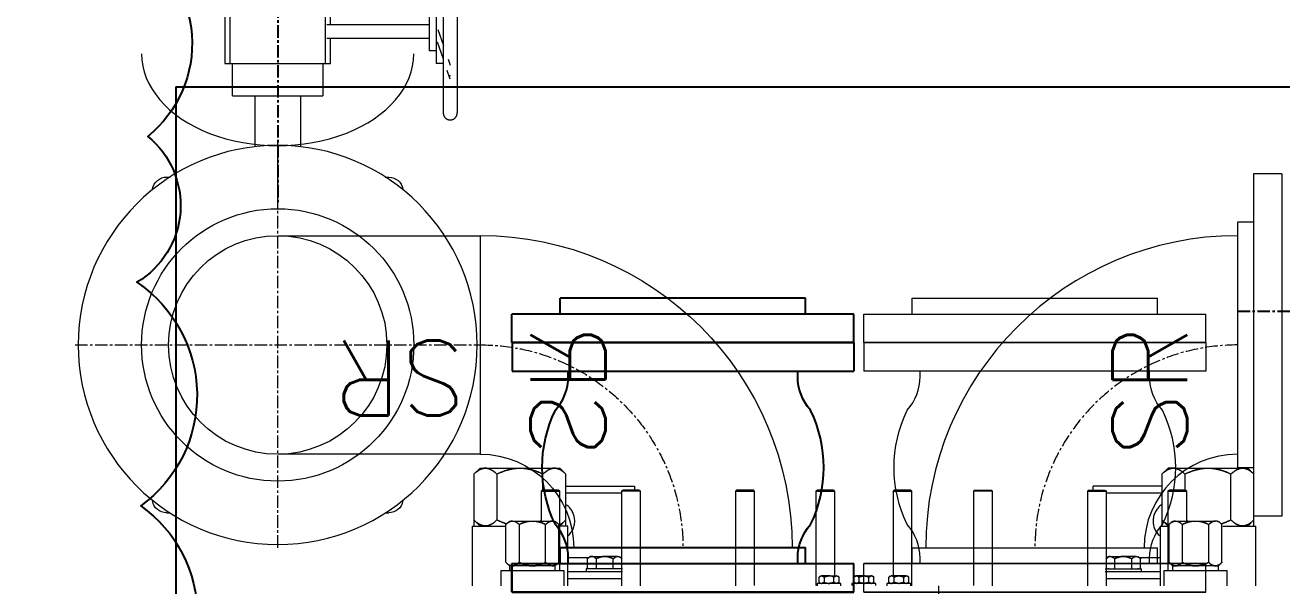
# Model space of a CAD drawing. Extents: x -181672 to 290600, y -29000 to 395522.
# Drawn here: x 768 to 2029, y 33823 to 34385 of the extents above; entities that cross this region are included whole.
import ezdxf

# ---------------------------------------------------------------- set-up
doc = ezdxf.new("R2010")
doc.units = 0
doc.header["$LTSCALE"] = 10
doc.linetypes.add('XFM7P20PCW$0$CENTER', pattern=[2, 1.25, -0.25, 0.25, -0.25])
doc.linetypes.add('XFM7Q20PCW-200K$0$ACAD_ISO03W100', pattern=[30, 12, -18])
for name, color, linetype, lineweight in [('XFM7P20PCW$0$M-PIPE--2', 252, 'Continuous', 9), ('XFM7P20PCW$0$M-PIPE--4', 252, 'Continuous', 9), ('XFM7P20PCW$0$M-PIPE-PCWS', 252, 'Continuous', 9), ('XFM7Q20PCW-200K$0$PCW EQ (FUTURE)', 252, 'XFM7Q20PCW-200K$0$ACAD_ISO03W100', 9)]:
    doc.layers.add(name, color=color, linetype=linetype, lineweight=lineweight)
doc.layers.add('XFM7P20PCW$0$P-PCWR-20.7-P', color=252, linetype='Continuous')
doc.layers.add('XFM7P20PCW$0$REV', color=252, linetype='Continuous')
doc.styles.add('XFM7P20PCW$0$Standard', font='txt.shx', dxfattribs={"bigfont": 'chineset.shx'})

# ---------------------------------------------------------------- blocks, each defined once
blk = doc.blocks.new('XFM7P20PCW$0$SL200')
for p, q in [((4.445, 17.145), (1.5875, 17.145)), ((1.5875, -17.145), (1.5875, 17.145)), ((4.445, -17.145), (4.445, 17.145)), ((1.5875, 12.303125), (0, 12.303125)), ((0, -12.303125), (0, 12.303125)), ((1.5875, -12.303125), (0, -12.303125)), ((4.445, -17.145), (1.5875, -17.145))]:
    blk.add_line(p, q)
blk = doc.blocks.new('XFM7P20PCW$0$A$C5F376116')
for p, q in [((0, 312.7), (0, 93.7)), ((312.7, 0), (93.7, 0))]:
    blk.add_line(p, q)
for radius in [312.7, 93.7]:
    blk.add_arc((0, 0), radius, 0, 90)
at = {"color": 1, "linetype": 'XFM7P20PCW$0$CENTER'}
blk.add_arc((0, 0), 203.2, 0, 90, dxfattribs=at)
at = {"color": 0, "style": 'XFM7P20PCW$0$Standard'}
blk.add_text('SR', height=75, dxfattribs=at).set_placement((91.2, 50.4))
blk = doc.blocks.new('XFM7P20PCW$0$A$C58ffb4ec')
for p, q in [((0, 25), (0, 22.14)), ((0, 25), (34.29, 25)), ((34.29, 25), (34.29, 22.14)), ((0, 22.14), (34.29, 22.14)), ((0, 2.86), (34.29, 2.86)), ((0, 0), (0, 2.86)), ((34.29, 0), (34.29, 2.86)), ((0, 0), (34.29, 0))]:
    blk.add_line(p, q)
for points in [[(5.64, 22.14), (5.64, 21.6, -0.184243), (4.35, 18.23, 0.231706), (4.35, 6.77, -0.184243), (5.64, 3.4), (5.64, 2.86)], [(28.65, 22.14), (28.65, 21.6, 0.184243), (29.94, 18.23, -0.231706), (29.94, 6.77, 0.184243), (28.65, 3.4), (28.65, 2.86)]]:
    blk.add_lwpolyline(points, format="xyb")
blk = doc.blocks.new('XFM7P20PCW$0$A$C03461BB6')
at = {"color": 1, "linetype": 'XFM7P20PCW$0$CENTER'}
for p, q in [((0, 203.2), (0, -203.2)), ((203.2, 0), (-203.2, 0))]:
    blk.add_line(p, q, dxfattribs=at)
at = {"color": 0}
blk.add_lwpolyline([(0, -109.5), (-203.2, -109.5), (-203.2, 109.5), (0, 109.5)], dxfattribs=at)
blk.add_circle((0, 0), 109.5, dxfattribs=at)
at = {"color": 0, "style": 'XFM7P20PCW$0$Standard'}
blk.add_text('SR', height=75, dxfattribs=at).set_placement((-188.3, -4.4))
blk = doc.blocks.new('XFM7P20PCW$0$BV-250A-T')
for p, q in [((-180, 396.1), (-179.9, 396.3)), ((-180, 395.8), (-180, 396.1)), ((-180, 395.5), (-180, 395.8)), ((-180, 395.5), (-180, 232.5)), ((-179.9, 396.9), (-179.8, 397.2)), ((-179.9, 396.6), (-179.9, 396.9)), ((-179.9, 396.3), (-179.9, 396.6)), ((-179.8, 397.2), (-179.7, 397.4)), ((-179.7, 397.4), (-179.6, 397.7)), ((-179.6, 398), (-179.4, 398.2)), ((-179.6, 397.7), (-179.6, 398)), ((-179.4, 398.2), (-179.3, 398.5)), ((-179.3, 398.5), (-179.2, 398.7)), ((-179.2, 398.7), (-179.1, 399)), ((-179.1, 399), (-178.9, 399.2)), ((-178.9, 399.2), (-178.8, 399.5)), ((-178.8, 399.5), (-178.6, 399.7)), ((-178.6, 399.7), (-178.4, 399.9)), ((-178.4, 399.9), (-178.3, 400.1)), ((-178.3, 400.1), (-178.1, 400.3)), ((-178.1, 400.3), (-177.9, 400.5)), ((-177.9, 400.5), (-177.7, 400.7)), ((-177.7, 400.7), (-177.5, 400.9)), ((-177.5, 400.9), (-177.2, 401.1)), ((-177.2, 401.1), (-177, 401.2)), ((-177, 401.2), (-176.8, 401.4)), ((-176.8, 401.4), (-176.5, 401.5)), ((-176.5, 401.5), (-176.3, 401.7)), ((-176.3, 401.7), (-176, 401.8)), ((-176, 401.8), (-175.8, 401.9)), ((-175.8, 401.9), (-175.5, 402)), ((-175.5, 402), (-175.3, 402.1)), ((-175.3, 402.1), (-175, 402.2)), ((-175, 402.2), (-174.7, 402.3)), ((-174.7, 402.3), (-174.5, 402.3)), ((-174.5, 402.3), (-174.2, 402.4)), ((-174.2, 402.4), (-173.9, 402.4)), ((-173.9, 402.4), (-173.6, 402.5)), ((-173.6, 402.5), (-173.4, 402.5)), ((-173.4, 402.5), (-173.1, 402.5)), ((-173.1, 402.5), (-173, 402.5)), ((-172.8, 401.2), (-173, 402.5)), ((-173, 402.5), (-173, 402.5)), ((-173, 402.5), (-172.7, 402.5)), ((-172.7, 402.5), (-172.4, 402.5)), ((-172.4, 402.5), (-172.2, 402.4)), ((-172.2, 402.4), (-171.9, 402.4)), ((-171.9, 402.4), (-171.6, 402.4)), ((-171.6, 402.4), (-171.3, 402.3)), ((-171.3, 402.3), (-171.1, 402.2)), ((-171.1, 402.2), (-170.8, 402.1)), ((-170.8, 402.1), (-170.5, 402.1)), ((-170.5, 402.1), (-170.3, 401.9)), ((-170.3, 401.9), (-170, 401.8)), ((-170, 401.8), (-169.8, 401.7)), ((-169.8, 401.7), (-169.5, 401.6)), ((-169.5, 401.6), (-169.3, 401.4)), ((-169.3, 401.4), (-169, 401.3)), ((-169, 401.3), (-168.8, 401.1)), ((-168.8, 401.1), (-168.6, 400.9)), ((-168.6, 400.9), (-168.4, 400.8)), ((-168.4, 400.8), (-168.2, 400.6)), ((-168.2, 400.6), (-168, 400.4)), ((-168, 400.4), (-167.8, 400.2)), ((-167.8, 400.2), (-167.6, 400)), ((-167.6, 400), (-167.4, 399.7)), ((-167.4, 399.7), (-167.3, 399.5)), ((-167.3, 399.5), (-167.1, 399.3)), ((-167.1, 399.3), (-167, 399)), ((-167, 399), (-166.8, 398.8)), ((-166.8, 398.8), (-166.7, 398.5)), ((-166.7, 398.5), (-166.6, 398.3)), ((-166.6, 398.3), (-166.5, 398)), ((-166.5, 398), (-166.4, 397.8)), ((-166.4, 397.8), (-166.3, 397.5)), ((-166.3, 397.5), (-166.2, 397.2)), ((-166.2, 397.2), (-166.2, 397)), ((-166.2, 397), (-166.1, 396.7)), ((-166.1, 396.7), (-166.1, 396.4)), ((-166.1, 396.4), (-166, 396.1)), ((-166, 396.1), (-166, 395.9)), ((-166, 395.9), (-166, 395.6)), ((-166, 395.6), (-166, 395.5)), ((-166, 395.5), (-166, 232.5)), ((-166, 395.5), (-166, 395.5)), ((-11, 381), (11, 381)), ((-11, 381), (-11, 371)), ((-10.5, 381), (-10.5, 373)), ((10.5, 373), (10.5, 381)), ((11, 371), (11, 381)), ((-53.1, 371), (53.1, 371)), ((-53.1, 321), (-53.1, 371)), ((-47.8, 282), (-47.8, 371)), ((-10.7, 373), (-11, 373)), ((-10.5, 373), (10.5, 373)), ((10.5, 373), (11, 373)), ((47.8, 282), (47.8, 371)), ((53.1, 371), (53.1, 282)), ((-162.7, 342.5), (-166, 362)), ((-166.1, 348.1), (-165.1, 342.5)), ((-159, 346), (-166, 346)), ((-159, 346), (-159, 282)), ((-152, 333.2), (-159, 333.2)), ((-152, 333.2), (-152, 294.8)), ((-160.6, 316.2), (-166.2, 300.1)), ((-49.1, 321), (-152, 321)), ((-166.1, 286.4), (-160.3, 303.3)), ((-152, 307), (-49.1, 307)), ((-53.1, 282), (-53.1, 307)), ((-159, 294.8), (-152, 294.8)), ((-170.9, 286.4), (-173, 280.3)), ((-166, 282), (-159, 282)), ((53.1, 282), (-53.1, 282)), ((-45.3, 282), (-45.3, 249.5)), ((45.3, 249.5), (45.3, 282)), ((-173, 266.3), (-170, 275.1)), ((-173, 269.3), (-173, 270.3)), ((45.3, 249.5), (-45.3, 249.5)), ((-22.7, 249.5), (-22.7, 198.7)), ((22.7, 198.7), (22.7, 249.5)), ((-180, 232.4), (-180, 232.5)), ((-180, 232.1), (-180, 232.4)), ((-180, 231.9), (-180, 232.1)), ((-179.9, 231.6), (-180, 231.9)), ((-179.9, 231.3), (-179.9, 231.6)), ((-179.8, 231), (-179.9, 231.3)), ((-179.8, 230.8), (-179.8, 231)), ((-179.7, 230.5), (-179.8, 230.8)), ((-179.6, 230.2), (-179.7, 230.5)), ((-179.5, 230), (-179.6, 230.2)), ((-179.4, 229.7), (-179.5, 230)), ((-179.3, 229.5), (-179.4, 229.7)), ((-179.2, 229.2), (-179.3, 229.5)), ((-179, 229), (-179.2, 229.2)), ((-178.9, 228.7), (-179, 229)), ((-178.7, 228.5), (-178.9, 228.7)), ((-178.6, 228.3), (-178.7, 228.5)), ((-178.4, 228), (-178.6, 228.3)), ((-178.2, 227.8), (-178.4, 228)), ((-178, 227.6), (-178.2, 227.8)), ((-177.8, 227.4), (-178, 227.6)), ((-177.6, 227.2), (-177.8, 227.4)), ((-177.4, 227.1), (-177.6, 227.2)), ((-177.2, 226.9), (-177.4, 227.1)), ((-177, 226.7), (-177.2, 226.9)), ((-168.8, 226.9), (-169, 226.8)), ((-168.5, 227.1), (-168.8, 226.9)), ((-168.3, 227.3), (-168.5, 227.1)), ((-168.1, 227.5), (-168.3, 227.3)), ((-167.9, 227.7), (-168.1, 227.5)), ((-167.7, 227.9), (-167.9, 227.7)), ((-167.6, 228.1), (-167.7, 227.9)), ((-167.4, 228.3), (-167.6, 228.1)), ((-167.2, 228.5), (-167.4, 228.3)), ((-167.1, 228.8), (-167.2, 228.5)), ((-166.9, 229), (-167.1, 228.8)), ((-166.8, 229.3), (-166.9, 229)), ((-166.7, 229.5), (-166.8, 229.3)), ((-166.6, 229.8), (-166.7, 229.5)), ((-166.4, 230), (-166.6, 229.8)), ((-166.3, 230.6), (-166.4, 230.3)), ((-166.4, 230.3), (-166.4, 230)), ((-166.2, 230.8), (-166.3, 230.6)), ((-166.1, 231.1), (-166.2, 230.8)), ((-166, 231.9), (-166.1, 231.7)), ((-166.1, 231.7), (-166.1, 231.4)), ((-166.1, 231.4), (-166.1, 231.1)), ((-166, 232.5), (-166, 232.2)), ((-166, 232.5), (-166, 232.5)), ((-166, 232.2), (-166, 231.9)), ((-176.7, 226.6), (-177, 226.7)), ((-176.5, 226.4), (-176.7, 226.6)), ((-176.2, 226.3), (-176.5, 226.4)), ((-176, 226.2), (-176.2, 226.3)), ((-175.7, 226.1), (-176, 226.2)), ((-175.5, 225.9), (-175.7, 226.1)), ((-175.2, 225.9), (-175.5, 225.9)), ((-174.9, 225.8), (-175.2, 225.9)), ((-174.7, 225.7), (-174.9, 225.8)), ((-174.4, 225.6), (-174.7, 225.7)), ((-174.1, 225.6), (-174.4, 225.6)), ((-173.8, 225.6), (-174.1, 225.6)), ((-173.6, 225.5), (-173.8, 225.6)), ((-173.3, 225.5), (-173.6, 225.5)), ((-173, 225.5), (-173.3, 225.5)), ((-172.9, 225.5), (-173, 225.5)), ((-172.6, 225.5), (-172.9, 225.5)), ((-172.4, 225.5), (-172.6, 225.5)), ((-172.1, 225.6), (-172.4, 225.5)), ((-171.8, 225.6), (-172.1, 225.6)), ((-171.5, 225.7), (-171.8, 225.6)), ((-171.3, 225.7), (-171.5, 225.7)), ((-171, 225.8), (-171.3, 225.7)), ((-170.7, 225.9), (-171, 225.8)), ((-170.5, 226), (-170.7, 225.9)), ((-170.2, 226.1), (-170.5, 226)), ((-170, 226.2), (-170.2, 226.1)), ((-169.7, 226.3), (-170, 226.2)), ((-169.5, 226.5), (-169.7, 226.3)), ((-169.2, 226.6), (-169.5, 226.5)), ((-169, 226.8), (-169.2, 226.6)), ((-107.8, 168.2), (-111.4, 168.2)), ((111.4, 168.2), (107.8, 168.2)), ((-125.6, 156.3), (-125.6, 155.6)), ((125.6, 155.6), (125.6, 156.3)), ((-125.6, -155.6), (-125.6, -156.3)), ((125.6, -156.3), (125.6, -155.6)), ((-107.8, -168.3), (-111.4, -168.3)), ((111.4, -168.3), (107.8, -168.3))]:
    blk.add_line(p, q)
blk.add_circle((0, 0), 200)
for centre, start, end in [((-111.4, 153.8), 90, 169.8685), ((111.4, 153.8), 10.1315, 90), ((-111.4, -153.8), 190.1315, 270), ((111.4, -153.8), 270, 349.8685)]:
    blk.add_arc(centre, 14.4, start, end)
blk = doc.blocks.new('XFM7P20PCW$0$A$Ca4b834ba')
at = {"color": 1, "linetype": 'XFM7P20PCW$0$CENTER'}
for p, q in [((-429.7, -1891.4), (-836.1, -1891.4)), ((532.9, -2458.1), (532.9, -2000.9))]:
    blk.add_line(p, q, dxfattribs=at)
at = {"layer": 'XFM7P20PCW$0$M-PIPE-PCWS'}
blk.add_circle((532.9, -1857.7), 136.5, dxfattribs=at)
blk.add_ellipse((532.9, -2149.4), major_axis=(136.5, 0), ratio=0.674206, start_param=6.283184, end_param=9.424779, dxfattribs=at)
at = {"layer": 'XFM7P20PCW$0$M-PIPE--2', "xscale": 10.00000000000001, "yscale": 10.00000000000001, "zscale": 10.00000000000001}
blk.add_blockref('XFM7P20PCW$0$A$C58ffb4ec', (-397.9, -1860), dxfattribs=at)
at = {"layer": 'XFM7P20PCW$0$M-PIPE--2', "xscale": 10.00000000000002, "yscale": 10.00000000000002, "zscale": 10.00000000000002, "rotation": 90}
blk.add_blockref('XFM7P20PCW$0$SL200', (-226.5, -1904.5), dxfattribs=at)
at = {"layer": 'XFM7P20PCW$0$M-PIPE--4', "xscale": 10.00000000000002, "yscale": 10.00000000000002, "zscale": 10.00000000000002, "rotation": 90}
blk.add_blockref('XFM7P20PCW$0$SL200', (-226.5, -1654.5), dxfattribs=at)
at = {"layer": 'XFM7P20PCW$0$M-PIPE--4', "rotation": 270}
blk.add_blockref('XFM7P20PCW$0$A$C5F376116', (-429.7, -1654.5), dxfattribs=at)
at = {"layer": 'XFM7P20PCW$0$M-PIPE--4', "xscale": -10.00000000000001, "yscale": 10.00000000000001, "zscale": 10}
blk.add_blockref('XFM7P20PCW$0$SL200', (-429.7, -1857.7), dxfattribs=at)
at = {"layer": 'XFM7P20PCW$0$M-PIPE-PCWS'}
for name, p, xscale, rotation in [('XFM7P20PCW$0$A$C5F376116', (329.7, -1654.6), -1.000000000000003, 90), ('XFM7P20PCW$0$BV-250A-T', (532.9, -1857.7), -0.9999999999999997, 179.9970098824261)]:
    blk.add_blockref(name, p, dxfattribs=dict(at, xscale=xscale, rotation=rotation))
blk.add_blockref('XFM7P20PCW$0$A$C03461BB6', (532.9, -1857.7), dxfattribs=at)
at = {"layer": 'XFM7P20PCW$0$P-PCWR-20.7-P', "xscale": -10.00000000000001, "yscale": 10.00000000000001, "zscale": 10}
blk.add_blockref('XFM7P20PCW$0$A$C58ffb4ec', (297.9, -1860), dxfattribs=at)
at = {"layer": 'XFM7P20PCW$0$P-PCWR-20.7-P'}
for p, xscale, yscale, zscale, rotation in [((126.5, -1654.6), 10.00000000000002, 10.00000000000002, 10.00000000000002, 90), ((126.5, -1904.5), -10.00000000000001, 10.00000000000001, 10, 270)]:
    blk.add_blockref('XFM7P20PCW$0$SL200', p, dxfattribs=dict(at, xscale=xscale, yscale=yscale, zscale=zscale, rotation=rotation))
blk = doc.blocks.new('XFM7P20PCW')
at = {"layer": 'XFM7P20PCW$0$REV'}
blk.add_lwpolyline([(679.15729, 34499.94768, -0.52056705), (877.39169, 34469.18746, -0.52056705), (891.28705, 34273.2471, -0.52056705), (880.34281, 34127.00862, -0.52056705), (884.16414, 33902.90994, -0.52056705), (883.84341, 33683.71857, -0.52056705), (894.16149, 33455.72563, -0.52056705), (892.40302, 33323.23465, -0.52056705), (887.31076, 33190.60669, -0.52056705), (886.73383, 33049.21392, -0.52056705), (891.76165, 32916.04889, -0.52056705), (884.93076, 32714.87004, -0.52056705), (884.40762, 32503.03345, -0.52056705), (882.21768, 32347.08989, -0.52056705), (885.92835, 32230.29825, -0.52056705), (887.03002, 32094.89056, -0.52056705), (891.6734, 31926.31544, -0.52056705), (835.95142, 31812.36212, -0.52056705), (660.01626, 31809.58701, -0.52056705)], format="xyb", dxfattribs=at)
at = {"rotation": 180}
blk.add_blockref('XFM7P20PCW$0$A$Ca4b834ba', (1554.40825, 32206.52495), dxfattribs=at)
blk = doc.blocks.new('XFM7Q20PCW-200K$0$T20_FG_LC1800_15_03 - T20_FG_LC1800_15_03-V1119-CUB_L40')
for p, q in [((-139.9, 866.7), (-146.1, 860.5)), ((-146.1, 860.5), (-146.1, 808.7)), ((-139.9, 866.7), (-134.5, 866.7)), ((-134.5, 866.7), (-65.2, 866.7)), ((-123, 860.5), (-123, 814.9)), ((-76.8, 844.5), (-76.8, 860.5)), ((-65.2, 866.7), (-59.9, 866.7)), ((-53.7, 860.5), (-59.9, 866.7)), ((-53.7, 808.7), (-53.7, 860.5)), ((550.1, 866.7), (543.9, 860.5)), ((543.9, 860.5), (543.9, 808.7)), ((555.5, 866.7), (550.1, 866.7)), ((555.5, 866.7), (624.8, 866.7)), ((567, 860.5), (567, 844.5)), ((613.2, 814.9), (613.2, 860.5)), ((624.8, 866.7), (630.1, 866.7)), ((636.3, 860.5), (630.1, 866.7)), ((636.3, 808.7), (636.3, 860.5)), ((-77.7, 844.7), (-78.7, 843.7)), ((-76.9, 844.7), (-77.7, 844.7)), ((-61, 844.7), (-76.6, 844.7)), ((-69.2, 844.7), (-69.2, 844.7)), ((-59.7, 843.7), (-60.7, 844.7)), ((-53.7, 848.7), (15.1, 848.7)), ((3, 844.7), (2, 843.7)), ((3, 844.7), (2, 843.7)), ((19.6, 844.7), (3.3, 844.7)), ((15.1, 848.7), (15.1, 844.9)), ((21.1, 843.7), (20.1, 844.7)), ((117.2, 844.7), (116.2, 843.7)), ((117.2, 844.7), (116.2, 843.7)), ((134.3, 844.7), (117.2, 844.7)), ((135.3, 843.7), (134.3, 844.7)), ((198, 844.7), (197, 843.7)), ((214.7, 844.7), (198.2, 844.7)), ((216, 843.7), (215, 844.7)), ((216, 843.7), (215, 844.7)), ((275.3, 844.7), (274.3, 843.7)), ((292, 844.7), (275.3, 844.7)), ((283.8, 844.7), (283.8, 844.7)), ((293.3, 843.7), (292.3, 844.7)), ((356, 844.7), (355, 843.7)), ((356, 844.7), (373.1, 844.7)), ((374.1, 843.7), (373.1, 844.7)), ((470.2, 844.7), (469.2, 843.7)), ((470.5, 844.7), (486.7, 844.7)), ((543.9, 848.7), (475.1, 848.7)), ((475.1, 844.9), (475.1, 848.7)), ((488.3, 843.7), (487.3, 844.7)), ((551, 844.7), (550, 843.7)), ((551, 844.7), (550, 843.7)), ((567.7, 844.7), (551.2, 844.7)), ((559.5, 844.7), (559.5, 844.7)), ((569, 843.7), (568, 844.7)), ((-78.7, 843.7), (-78.7, 813.7)), ((-78.7, 843.7), (-60, 843.7)), ((-69.2, 843.7), (-69.2, 843.7)), ((-59.7, 763.7), (-59.7, 843.7)), ((2, 841.7), (-53.7, 841.7)), ((2, 843.7), (2, 748.7)), ((20.7, 843.7), (2.1, 843.7)), ((21.1, 748.7), (21.1, 843.7)), ((116.2, 843.7), (116.2, 748.7)), ((116.2, 843.7), (135.3, 843.7)), ((135.3, 749.2), (135.3, 843.7)), ((197, 843.7), (197, 749.2)), ((197.3, 843.7), (215.7, 843.7)), ((216, 758.3), (216, 843.7)), ((274.3, 843.7), (274.3, 758.3)), ((274.4, 843.7), (293, 843.7)), ((293.3, 748.7), (293.3, 843.7)), ((355, 843.7), (355, 749.2)), ((374.1, 843.7), (355, 843.7)), ((374.1, 748.7), (374.1, 843.7)), ((469.2, 843.7), (469.2, 748.7)), ((469.2, 843.7), (487.7, 843.7)), ((488.3, 748.7), (488.3, 843.7)), ((543.9, 841.7), (488.3, 841.7)), ((550, 843.7), (550, 763.7)), ((550.3, 843.7), (568.7, 843.7)), ((559.5, 843.7), (559.5, 843.7)), ((569, 813.7), (569, 843.7)), ((-147.9, 808.7), (-147.9, 748.7)), ((-147.9, 808.7), (-114.1, 808.7)), ((-146.1, 814.9), (-139.9, 808.7)), ((-110.4, 813.7), (-113.9, 810.1)), ((-113.9, 772.3), (-113.9, 810.1)), ((-107.3, 813.7), (-67.4, 813.7)), ((-107.3, 813.7), (-107.3, 813.7)), ((-100.6, 810.1), (-100.6, 772.3)), ((-74.1, 772.3), (-74.1, 810.1)), ((-67.4, 813.7), (-67.4, 813.7)), ((-60.8, 810.1), (-64.4, 813.7)), ((-60.8, 772.3), (-60.8, 810.1)), ((-59.8, 808.7), (-53.7, 814.9)), ((-51.9, 808.7), (-59.1, 808.7)), ((-51.9, 748.7), (-51.9, 808.7)), ((542.1, 808.7), (542.1, 748.7)), ((542.1, 808.7), (549.4, 808.7)), ((543.9, 814.9), (550.1, 808.7)), ((554.6, 813.7), (551.1, 810.1)), ((551.1, 772.3), (551.1, 810.1)), ((557.7, 813.7), (597.6, 813.7)), ((557.7, 813.7), (557.7, 813.7)), ((564.4, 810.1), (564.4, 772.3)), ((590.9, 772.3), (590.9, 810.1)), ((597.6, 813.7), (597.6, 813.7)), ((604.2, 810.1), (600.6, 813.7)), ((604.2, 772.3), (604.2, 810.1)), ((605, 808.7), (638.1, 808.7)), ((630.1, 808.7), (636.3, 814.9)), ((638.1, 748.7), (638.1, 808.7)), ((-113.9, 772.3), (-110.4, 768.7)), ((-64.4, 768.7), (-60.8, 772.3)), ((-31.1, 776.7), (-51.9, 776.7)), ((-29.9, 778.2), (-32.2, 775.9)), ((-32.2, 766.5), (-32.2, 775.9)), ((-27.9, 778.2), (-14.9, 778.2)), ((-27.9, 778.2), (-27.9, 778.2)), ((-23.5, 775.9), (-23.5, 766.5)), ((-1.9, 778.2), (-14.9, 778.2)), ((-6.2, 766.5), (-6.2, 775.9)), ((-1.9, 778.2), (-1.9, 778.2)), ((2, 776.3), (0.1, 778.2)), ((2, 776.7), (1.4, 776.7)), ((490.1, 778.2), (488.3, 776.3)), ((488.9, 776.7), (488.3, 776.7)), ((492.1, 778.2), (492.1, 778.2)), ((492.1, 778.2), (505.1, 778.2)), ((496.5, 775.9), (496.5, 766.5)), ((518.1, 778.2), (505.1, 778.2)), ((513.8, 766.5), (513.8, 775.9)), ((518.1, 778.2), (518.1, 778.2)), ((522.5, 775.9), (520.1, 778.2)), ((542.1, 776.7), (521.4, 776.7)), ((522.5, 766.5), (522.5, 775.9)), ((551.1, 772.3), (554.6, 768.7)), ((600.6, 768.7), (604.2, 772.3)), ((-119.1, 763.7), (-119.1, 748.7)), ((-55.6, 763.7), (-119.1, 763.7)), ((-110.4, 768.7), (-110.4, 763.7)), ((-107.3, 768.7), (-110.4, 768.7)), ((-67.4, 768.7), (-107.3, 768.7)), ((-64.4, 768.7), (-67.4, 768.7)), ((-64.4, 763.7), (-64.4, 768.7)), ((-55.6, 748.7), (-55.6, 763.7)), ((3.1, 762.7), (-51.9, 762.7)), ((-33.4, 765.7), (-33.4, 762.7)), ((3.1, 765.7), (-33.4, 765.7)), ((-29.9, 766.5), (-29.9, 765.7)), ((0.1, 765.7), (0.1, 766.5)), ((201.5, 758.7), (200.1, 757.4)), ((200.1, 752.5), (200.1, 757.4)), ((210.1, 758.7), (202.6, 758.7)), ((202.6, 758.7), (202.6, 758.7)), ((205.1, 757.4), (205.1, 752.5)), ((210.1, 758.7), (217.6, 758.7)), ((215.1, 752.5), (215.1, 757.4)), ((217.6, 758.7), (217.6, 758.7)), ((220.2, 757.4), (218.8, 758.7)), ((220.2, 752.5), (220.2, 757.4)), ((236.5, 758.7), (235.1, 757.4)), ((236.5, 758.7), (235.1, 757.4)), ((235.1, 752.5), (235.1, 757.4)), ((245.1, 758.7), (237.6, 758.7)), ((237.6, 758.7), (237.6, 758.7)), ((240.1, 757.4), (240.1, 752.5)), ((245.1, 758.7), (252.6, 758.7)), ((250.1, 752.5), (250.1, 757.4)), ((252.6, 758.7), (252.6, 758.7)), ((255.2, 757.4), (253.8, 758.7)), ((255.2, 752.5), (255.2, 757.4)), ((271.5, 758.7), (270.1, 757.4)), ((271.5, 758.7), (270.1, 757.4)), ((270.1, 752.5), (270.1, 757.4)), ((272.6, 758.7), (272.6, 758.7)), ((280.1, 758.7), (272.6, 758.7)), ((275.1, 757.4), (275.1, 752.5)), ((287.6, 758.7), (280.1, 758.7)), ((285.1, 752.5), (285.1, 757.4)), ((287.6, 758.7), (287.6, 758.7)), ((290.2, 757.4), (288.8, 758.7)), ((290.2, 752.5), (290.2, 757.4)), ((487.1, 765.7), (523.6, 765.7)), ((542.1, 762.7), (487.1, 762.7)), ((490.1, 766.5), (490.1, 765.7)), ((520.1, 765.7), (520.1, 766.5)), ((523.6, 762.7), (523.6, 765.7)), ((545.9, 763.7), (545.9, 748.7)), ((609.4, 763.7), (545.9, 763.7)), ((554.6, 768.7), (554.6, 763.7)), ((554.6, 768.7), (557.7, 768.7)), ((597.6, 768.7), (557.7, 768.7)), ((597.6, 768.7), (600.6, 768.7)), ((600.6, 763.7), (600.6, 768.7)), ((609.4, 748.7), (609.4, 763.7)), ((2, 755.7), (-51.9, 755.7)), ((198.1, 751.2), (198.1, 748.7)), ((222.1, 751.2), (198.1, 751.2)), ((200.1, 752.5), (201.5, 751.2)), ((200.1, 752.5), (201.5, 751.2)), ((218.8, 751.2), (220.2, 752.5)), ((222.1, 748.7), (222.1, 751.2)), ((233.1, 751.2), (233.1, 749.2)), ((257.1, 751.2), (233.1, 751.2)), ((235.1, 752.5), (236.5, 751.2)), ((235.1, 752.5), (236.5, 751.2)), ((253.8, 751.2), (255.2, 752.5)), ((257.1, 749.2), (257.1, 751.2)), ((268.1, 751.2), (268.1, 748.7)), ((292.1, 751.2), (268.1, 751.2)), ((270.1, 752.5), (271.5, 751.2)), ((288.8, 751.2), (290.2, 752.5)), ((292.1, 748.7), (292.1, 751.2)), ((320.1, 678.7), (320.1, 748.7)), ((542.1, 755.7), (488.3, 755.7))]:
    blk.add_line(p, q)
for centre, start, end in [((-64.9, 813.7), 311.3657, 54.3999), ((555.1, 813.7), 125.6001, 228.6343)]:
    blk.add_arc(centre, 20, start, end)
for points in [[(-146.1, 860.5), (-144.2, 862.5), (-140.5, 865.4), (-136.5, 866.6), (-134.5, 866.7)], [(-140.4, 865), (-142.4, 863.9), (-144.2, 862.5), (-146.1, 860.5)], [(-134.5, 866.7), (-136.5, 866.6), (-138.5, 866), (-140.4, 865)], [(-128.6, 865), (-130.5, 866), (-132.5, 866.6), (-134.5, 866.7)], [(-134.5, 866.7), (-132.5, 866.6), (-128.5, 865.4), (-124.8, 862.5), (-123, 860.5)], [(-123, 860.5), (-124.8, 862.5), (-126.7, 864), (-128.6, 865)], [(-123, 860.5), (-119.3, 862.5), (-111.8, 865.4), (-103.9, 866.6), (-99.9, 866.7)], [(-111.7, 865), (-115.6, 863.9), (-119.3, 862.5), (-123, 860.5)], [(-106.5, 866.1), (-108.3, 865.8), (-110, 865.4), (-111.7, 865)], [(-99.9, 866.7), (-95.8, 866.6), (-87.9, 865.4), (-80.4, 862.5), (-76.8, 860.5)], [(-88, 865), (-89.7, 865.4), (-91.5, 865.8), (-93.2, 866.1)], [(-76.8, 860.5), (-80.4, 862.5), (-84.2, 864), (-88, 865)], [(-76.8, 860.5), (-74.9, 862.5), (-71.2, 865.4), (-67.2, 866.6), (-65.2, 866.7)], [(-71.2, 865), (-73, 864), (-74.7, 862.6), (-76.4, 860.9)], [(-65.2, 866.7), (-67.3, 866.6), (-69.2, 866), (-71.2, 865)], [(-59.3, 865), (-61.2, 866), (-63.2, 866.6), (-65.2, 866.7)], [(-65.2, 866.7), (-63.2, 866.6), (-59.2, 865.4), (-55.5, 862.5), (-53.7, 860.5)], [(-53.7, 860.5), (-55.5, 862.5), (-57.4, 864), (-59.3, 865)], [(543.9, 860.5), (545.8, 862.5), (549.5, 865.4), (553.5, 866.6), (555.5, 866.7)], [(549.6, 865), (547.6, 863.9), (545.8, 862.5), (543.9, 860.5)], [(555.5, 866.7), (553.5, 866.6), (551.5, 866), (549.6, 865)], [(561.4, 865), (559.5, 866), (557.5, 866.6), (555.5, 866.7)], [(555.5, 866.7), (557.5, 866.6), (561.5, 865.4), (565.2, 862.5), (567, 860.5)], [(567, 860.5), (565.2, 862.5), (563.3, 864), (561.4, 865)], [(567, 860.5), (570.7, 862.5), (578.2, 865.4), (586.1, 866.6), (590.1, 866.7)], [(578.3, 865), (574.4, 863.9), (570.7, 862.5), (567, 860.5)], [(583.5, 866.1), (581.7, 865.8), (580, 865.4), (578.3, 865)], [(590.1, 866.7), (594.2, 866.6), (602.1, 865.4), (609.6, 862.5), (613.2, 860.5)], [(602, 865), (600.3, 865.4), (598.5, 865.8), (596.8, 866.1)], [(613.2, 860.5), (609.6, 862.5), (605.8, 864), (602, 865)], [(613.2, 860.5), (615.1, 862.5), (618.8, 865.4), (622.8, 866.6), (624.8, 866.7)], [(618.8, 865), (616.9, 863.9), (615, 862.5), (613.2, 860.5)], [(624.8, 866.7), (622.7, 866.6), (620.8, 866), (618.8, 865)], [(624.8, 866.7), (626.8, 866.6), (630.8, 865.4), (634.5, 862.5), (636.3, 860.5)], [(630.7, 865), (628.8, 866), (626.8, 866.6), (624.8, 866.7)], [(636.3, 860.5), (634.5, 862.5), (632.6, 864), (630.7, 865)], [(-146.1, 814.9), (-144.2, 812.9), (-142.4, 811.4), (-140.4, 810.4)], [(-134.5, 808.7), (-136.5, 808.8), (-140.5, 810), (-144.2, 812.9), (-146.1, 814.9)], [(-140.4, 810.4), (-138.5, 809.4), (-136.5, 808.8), (-134.5, 808.7)], [(-123, 814.9), (-124.8, 812.9), (-128.5, 810), (-132.5, 808.8), (-134.5, 808.7)], [(-134.5, 808.7), (-132.5, 808.8), (-130.5, 809.4), (-128.6, 810.4)], [(-128.6, 810.4), (-126.6, 811.5), (-124.8, 812.9), (-123, 814.9)], [(-123, 814.9), (-119.7, 813.2), (-116.4, 811.8), (-113, 810.8)], [(-113, 810.8), (-116.4, 811.8), (-119.7, 813.2), (-123, 814.9)], [(-113.9, 810.1), (-112.9, 811.3), (-110.7, 813), (-108.4, 813.6), (-107.3, 813.7)], [(-110.7, 812.7), (-111.8, 812.1), (-112.9, 811.3), (-113.9, 810.1)], [(-107.3, 813.7), (-108.5, 813.6), (-109.6, 813.3), (-110.7, 812.7)], [(-107.3, 813.7), (-106.1, 813.6), (-103.8, 813), (-101.7, 811.3), (-100.6, 810.1)], [(-100.6, 810.1), (-98.5, 811.3), (-94.2, 813), (-89.7, 813.6), (-87.4, 813.7)], [(-94.2, 812.7), (-96.4, 812.1), (-98.6, 811.3), (-100.6, 810.1)], [(-87.4, 813.7), (-85, 813.6), (-80.4, 813), (-76.2, 811.3), (-74.1, 810.1)], [(-74.1, 810.1), (-76.2, 811.3), (-78.4, 812.1), (-80.6, 812.7)], [(-79.7, 813.4), (-79.3, 813.6), (-78.9, 813.8), (-78.6, 814)], [(-78.6, 814), (-78.9, 813.8), (-79.3, 813.6), (-79.7, 813.4)], [(-74.1, 810.1), (-73, 811.3), (-70.8, 813), (-68.6, 813.6), (-67.4, 813.7)], [(-70.9, 812.7), (-72, 812.1), (-73, 811.3), (-74.1, 810.1)], [(-67.4, 813.7), (-68.6, 813.6), (-69.8, 813.3), (-70.9, 812.7)], [(-67.4, 813.7), (-66.3, 813.6), (-64, 813), (-61.8, 811.3), (-60.8, 810.1)], [(-59.3, 810.4), (-57.4, 811.5), (-55.5, 812.9), (-53.7, 814.9)], [(-53.7, 814.9), (-55.5, 812.9), (-57.4, 811.4), (-59.3, 810.4)], [(543.9, 814.9), (545.8, 812.9), (547.6, 811.4), (549.6, 810.4)], [(549.6, 810.4), (547.6, 811.5), (545.8, 812.9), (543.9, 814.9)], [(551.1, 810.1), (552.1, 811.3), (554.3, 813), (556.6, 813.6), (557.7, 813.7)], [(554.3, 812.7), (553.2, 812.1), (552.1, 811.3), (551.1, 810.1)], [(557.7, 813.7), (556.5, 813.6), (555.4, 813.3), (554.3, 812.7)], [(557.7, 813.7), (558.9, 813.6), (561.2, 813), (563.3, 811.3), (564.4, 810.1)], [(564.4, 810.1), (566.5, 811.3), (570.8, 813), (575.3, 813.6), (577.6, 813.7)], [(570.8, 812.7), (568.7, 812.1), (566.6, 811.3), (564.6, 810.3)], [(568.8, 814), (569.2, 813.8), (569.6, 813.6), (570, 813.4)], [(570, 813.4), (569.6, 813.6), (569.2, 813.8), (568.8, 814)], [(577.6, 813.7), (580, 813.6), (584.6, 813), (588.8, 811.3), (590.9, 810.1)], [(590.9, 810.1), (588.9, 811.2), (586.8, 812.1), (584.7, 812.7)], [(590.9, 810.1), (592, 811.3), (594.2, 813), (596.4, 813.6), (597.6, 813.7)], [(594.1, 812.7), (593, 812.1), (592, 811.3), (590.9, 810.1)], [(597.6, 813.7), (596.4, 813.6), (595.2, 813.3), (594.1, 812.7)], [(604.2, 810.1), (603.1, 811.3), (601, 813), (598.7, 813.6), (597.6, 813.7)], [(603.3, 810.8), (606.7, 811.8), (610, 813.2), (613.2, 814.9)], [(613.2, 814.9), (610, 813.2), (606.7, 811.8), (603.3, 810.8)], [(613.2, 814.9), (615.1, 812.9), (616.9, 811.4), (618.9, 810.4)], [(624.8, 808.7), (622.7, 808.8), (618.8, 810), (615, 812.9), (613.2, 814.9)], [(618.9, 810.4), (620.8, 809.4), (622.8, 808.8), (624.8, 808.7)], [(636.3, 814.9), (634.5, 812.9), (630.8, 810), (626.8, 808.8), (624.8, 808.7)], [(624.8, 808.7), (626.8, 808.8), (628.8, 809.4), (630.7, 810.4)], [(630.7, 810.4), (632.6, 811.5), (634.5, 812.9), (636.3, 814.9)], [(-113.9, 772.3), (-112.9, 771.1), (-110.7, 769.4), (-108.4, 768.8), (-107.3, 768.7)], [(-100.6, 772.3), (-101.7, 771.1), (-103.9, 769.4), (-106.1, 768.8), (-107.3, 768.7)], [(-107.3, 768.7), (-106.1, 768.8), (-105, 769.1), (-103.9, 769.7)], [(-103.9, 769.7), (-102.7, 770.3), (-101.7, 771.1), (-100.6, 772.3)], [(-100.6, 772.3), (-98.5, 771.1), (-96.3, 770.3), (-94.1, 769.7)], [(-87.4, 768.7), (-89.7, 768.8), (-94.3, 769.4), (-98.6, 771.1), (-100.6, 772.3)], [(-94.1, 769.7), (-91.9, 769.1), (-89.7, 768.8), (-87.4, 768.7)], [(-74.1, 772.3), (-76.2, 771.1), (-80.6, 769.4), (-85.1, 768.8), (-87.4, 768.7)], [(-87.4, 768.7), (-85, 768.8), (-82.7, 769.1), (-80.5, 769.7)], [(-80.5, 769.7), (-78.3, 770.3), (-76.2, 771.1), (-74.1, 772.3)], [(-67.4, 768.7), (-68.6, 768.8), (-70.9, 769.4), (-73, 771.1), (-74.1, 772.3)], [(-60.8, 772.3), (-61.9, 771.1), (-64, 769.4), (-66.3, 768.8), (-67.4, 768.7)], [(-67.4, 768.7), (-66.3, 768.8), (-65.1, 769.1), (-64, 769.7)], [(-64, 769.7), (-62.9, 770.3), (-61.8, 771.1), (-60.8, 772.3)], [(-27.9, 778.2), (-28.6, 778.2), (-30.1, 777.7), (-31.5, 776.6), (-32.2, 775.9)], [(-32.2, 775.9), (-31.5, 776.6), (-30.1, 777.7), (-28.6, 778.2), (-27.9, 778.2)], [(-23.5, 775.9), (-24.2, 776.6), (-25.6, 777.7), (-27.1, 778.2), (-27.9, 778.2)], [(-23.5, 775.9), (-22.1, 776.6), (-19.3, 777.7), (-16.4, 778.2), (-14.9, 778.2)], [(-19.3, 777.5), (-20.8, 777.2), (-22.2, 776.6), (-23.5, 775.9)], [(-14.9, 778.2), (-16.4, 778.2), (-17.9, 777.9), (-19.3, 777.5)], [(-10.5, 777.6), (-11.9, 778), (-13.4, 778.2), (-14.9, 778.2)], [(-14.9, 778.2), (-13.3, 778.2), (-10.3, 777.7), (-7.6, 776.6), (-6.2, 775.9)], [(-6.2, 775.9), (-7.6, 776.6), (-9, 777.2), (-10.5, 777.6)], [(-6.2, 775.9), (-5.5, 776.6), (-4.1, 777.7), (-2.6, 778.2), (-1.9, 778.2)], [(-4.1, 777.5), (-4.8, 777.2), (-5.5, 776.6), (-6.2, 775.9)], [(-1.9, 778.2), (-2.6, 778.2), (-3.4, 777.9), (-4.1, 777.5)], [(492.1, 778.2), (492.9, 778.2), (494.4, 777.7), (495.8, 776.6), (496.5, 775.9)], [(496.5, 775.9), (497.9, 776.6), (500.7, 777.7), (503.6, 778.2), (505.1, 778.2)], [(500.7, 777.5), (499.2, 777.2), (497.8, 776.6), (496.5, 775.9)], [(505.1, 778.2), (503.6, 778.2), (502.1, 777.9), (500.7, 777.5)], [(509.5, 777.6), (508.1, 778), (506.6, 778.2), (505.1, 778.2)], [(505.1, 778.2), (506.7, 778.2), (509.7, 777.7), (512.4, 776.6), (513.8, 775.9)], [(513.8, 775.9), (512.4, 776.6), (511, 777.2), (509.5, 777.6)], [(513.8, 775.9), (514.5, 776.6), (515.9, 777.7), (517.4, 778.2), (518.1, 778.2)], [(515.9, 777.5), (515.2, 777.2), (514.5, 776.6), (513.8, 775.9)], [(518.1, 778.2), (517.4, 778.2), (516.6, 777.9), (515.9, 777.5)], [(518.1, 778.2), (518.9, 778.2), (520.4, 777.7), (521.8, 776.6), (522.5, 775.9)], [(557.7, 768.7), (556.5, 768.8), (554.3, 769.4), (552.1, 771.1), (551.1, 772.3)], [(564.4, 772.3), (563.3, 771.1), (561.1, 769.4), (558.9, 768.8), (557.7, 768.7)], [(557.7, 768.7), (558.9, 768.8), (560, 769.1), (561.1, 769.7)], [(561.1, 769.7), (562.3, 770.3), (563.3, 771.1), (564.4, 772.3)], [(577.6, 768.7), (575.3, 768.8), (570.7, 769.4), (566.4, 771.1), (564.4, 772.3)], [(564.6, 772.1), (566.7, 771.1), (568.8, 770.2), (570.9, 769.7)], [(570.9, 769.7), (573.1, 769.1), (575.3, 768.8), (577.6, 768.7)], [(590.9, 772.3), (588.8, 771.1), (584.4, 769.4), (579.9, 768.8), (577.6, 768.7)], [(577.6, 768.7), (580, 768.8), (582.3, 769.1), (584.5, 769.7)], [(584.7, 769.7), (586.8, 770.3), (588.9, 771.2), (590.9, 772.3)], [(590.9, 772.3), (592, 771.1), (593.1, 770.3), (594.2, 769.7)], [(594.1, 769.7), (593, 770.3), (592, 771.1), (590.9, 772.3)], [(594.7, 769.4), (595.6, 769), (596.6, 768.7), (597.6, 768.7)], [(597.6, 768.7), (596.6, 768.8), (595.6, 769), (594.7, 769.4)], [(604.2, 772.3), (603.1, 771.1), (601, 769.4), (598.7, 768.8), (597.6, 768.7)], [(597.6, 768.7), (598.7, 768.8), (599.9, 769.1), (601, 769.7)], [(601, 769.7), (602.1, 770.3), (603.2, 771.1), (604.2, 772.3)], [(200.1, 757.4), (200.5, 757.8), (201.3, 758.4), (202.2, 758.7), (202.6, 758.7)], [(202.6, 758.7), (203.1, 758.7), (203.5, 758.5), (203.9, 758.3)], [(203.9, 758.3), (203.5, 758.6), (203.1, 758.7), (202.6, 758.7)], [(202.6, 758.7), (203.1, 758.7), (203.9, 758.4), (204.7, 757.8), (205.1, 757.4)], [(204, 758.3), (204.4, 758), (204.8, 757.7), (205.1, 757.4)], [(205.1, 757.4), (204.8, 757.7), (204.4, 758), (204, 758.3)], [(205.1, 757.4), (205.9, 757.8), (207.6, 758.4), (209.3, 758.7), (210.1, 758.7)], [(207.6, 758.3), (206.7, 758.1), (205.9, 757.8), (205.1, 757.4)], [(210.1, 758.7), (209.2, 758.7), (208.4, 758.5), (207.6, 758.3)], [(215.1, 757.4), (214.3, 757.8), (212.7, 758.4), (211, 758.7), (210.1, 758.7)], [(215.1, 757.4), (215.5, 757.8), (216.4, 758.4), (217.2, 758.7), (217.6, 758.7)], [(216.4, 758.3), (215.9, 758.1), (215.5, 757.8), (215.1, 757.4)], [(217.6, 758.7), (217.2, 758.7), (216.8, 758.5), (216.4, 758.3)], [(217.6, 758.7), (218.1, 758.7), (219, 758.4), (219.8, 757.8), (220.2, 757.4)], [(235.1, 757.4), (235.5, 757.8), (236.3, 758.4), (237.2, 758.7), (237.6, 758.7)], [(237.6, 758.7), (237.2, 758.7), (236.3, 758.4), (235.5, 757.8), (235.1, 757.4)], [(240.1, 757.4), (239.7, 757.8), (238.9, 758.4), (238.1, 758.7), (237.6, 758.7)], [(237.6, 758.7), (238.1, 758.7), (238.9, 758.4), (239.7, 757.8), (240.1, 757.4)], [(245.1, 758.7), (244.3, 758.7), (242.6, 758.4), (240.9, 757.8), (240.1, 757.4)], [(240.1, 757.4), (240.9, 757.8), (242.6, 758.4), (244.3, 758.7), (245.1, 758.7)], [(240.1, 757.4), (240.9, 757.8), (241.7, 758.1), (242.6, 758.3)], [(242.6, 758.3), (241.7, 758.1), (240.9, 757.8), (240.1, 757.4)], [(242.6, 758.3), (243.4, 758.5), (244.2, 758.7), (245.1, 758.7)], [(245.1, 758.7), (244.2, 758.7), (243.4, 758.5), (242.6, 758.3)], [(250.1, 757.4), (249.4, 757.8), (247.7, 758.4), (246, 758.7), (245.1, 758.7)], [(245.1, 758.7), (246, 758.7), (247.7, 758.4), (249.4, 757.8), (250.1, 757.4)], [(252.6, 758.7), (252.2, 758.7), (251.4, 758.4), (250.5, 757.8), (250.1, 757.4)], [(250.1, 757.4), (250.5, 757.8), (251.4, 758.4), (252.2, 758.7), (252.6, 758.7)], [(250.1, 757.4), (250.5, 757.8), (250.9, 758.1), (251.4, 758.3)], [(251.4, 758.3), (250.9, 758.1), (250.5, 757.8), (250.1, 757.4)], [(251.4, 758.3), (251.8, 758.5), (252.2, 758.7), (252.6, 758.7)], [(252.6, 758.7), (252.2, 758.7), (251.8, 758.5), (251.4, 758.3)], [(252.6, 758.7), (253.1, 758.7), (253.9, 758.4), (254.7, 757.8), (255.2, 757.4)], [(255.2, 757.4), (254.7, 757.8), (253.9, 758.4), (253.1, 758.7), (252.6, 758.7)], [(270.1, 757.4), (270.5, 757.8), (271.3, 758.4), (272.2, 758.7), (272.6, 758.7)], [(275.1, 757.4), (274.7, 757.8), (273.9, 758.4), (273.1, 758.7), (272.6, 758.7)], [(275.1, 757.4), (275.9, 757.8), (277.6, 758.4), (279.3, 758.7), (280.1, 758.7)], [(277.6, 758.3), (276.7, 758.1), (275.9, 757.8), (275.1, 757.4)], [(280.1, 758.7), (279.2, 758.7), (278.4, 758.5), (277.6, 758.3)], [(280.1, 758.7), (281, 758.7), (282.7, 758.4), (284.4, 757.8), (285.1, 757.4)], [(285.1, 757.4), (285.5, 757.8), (286.4, 758.4), (287.2, 758.7), (287.6, 758.7)], [(286.4, 758.3), (285.9, 758.1), (285.5, 757.8), (285.1, 757.4)], [(287.6, 758.7), (287.2, 758.7), (286.8, 758.5), (286.4, 758.3)], [(287.6, 758.7), (288.1, 758.7), (289, 758.4), (289.8, 757.8), (290.2, 757.4)], [(200.1, 752.5), (200.5, 752.1), (201.3, 751.5), (202.2, 751.2), (202.6, 751.2)], [(205.1, 752.5), (204.7, 752.1), (203.9, 751.5), (203.1, 751.2), (202.6, 751.2)], [(203.9, 751.6), (203.5, 751.3), (203.1, 751.2), (202.6, 751.2)], [(202.6, 751.2), (203.1, 751.2), (203.5, 751.4), (203.9, 751.6)], [(205.1, 752.5), (204.8, 752.2), (204.4, 751.9), (204, 751.6)], [(204, 751.6), (204.4, 751.9), (204.8, 752.2), (205.1, 752.5)], [(205.1, 752.5), (205.9, 752.1), (207.6, 751.5), (209.3, 751.2), (210.1, 751.2)], [(215.1, 752.5), (214.3, 752.1), (212.7, 751.5), (211, 751.2), (210.1, 751.2)], [(210.1, 751.2), (211, 751.2), (211.9, 751.4), (212.7, 751.6)], [(212.7, 751.6), (213.6, 751.8), (214.4, 752.1), (215.1, 752.5)], [(217.6, 751.2), (217.2, 751.2), (216.3, 751.5), (215.5, 752.1), (215.1, 752.5)], [(220.2, 752.5), (219.7, 752.1), (218.9, 751.5), (218.1, 751.2), (217.6, 751.2)], [(237.6, 751.2), (237.2, 751.2), (236.3, 751.5), (235.5, 752.1), (235.1, 752.5)], [(237.6, 751.2), (237.2, 751.2), (236.3, 751.5), (235.5, 752.1), (235.1, 752.5)], [(237.6, 751.2), (238.1, 751.2), (238.9, 751.5), (239.7, 752.1), (240.1, 752.5)], [(240.1, 752.5), (239.7, 752.1), (238.9, 751.5), (238.1, 751.2), (237.6, 751.2)], [(238.9, 751.6), (238.5, 751.4), (238.1, 751.2), (237.6, 751.2)], [(237.6, 751.2), (238.1, 751.2), (238.5, 751.4), (238.9, 751.6)], [(240.1, 752.5), (239.7, 752.1), (239.3, 751.8), (238.9, 751.6)], [(238.9, 751.6), (239.3, 751.8), (239.7, 752.1), (240.1, 752.5)], [(240.1, 752.5), (240.9, 752.1), (242.5, 751.5), (244.2, 751.2), (245.1, 751.2)], [(245.1, 751.2), (244.2, 751.2), (242.5, 751.5), (240.9, 752.1), (240.1, 752.5)], [(245.1, 751.2), (246, 751.2), (247.7, 751.5), (249.3, 752.1), (250.1, 752.5)], [(250.1, 752.5), (249.3, 752.1), (247.7, 751.5), (246, 751.2), (245.1, 751.2)], [(247.7, 751.6), (246.9, 751.4), (246, 751.2), (245.1, 751.2)], [(245.1, 751.2), (246, 751.2), (246.9, 751.4), (247.7, 751.6)], [(250.1, 752.5), (249.4, 752.1), (248.6, 751.8), (247.7, 751.6)], [(247.7, 751.6), (248.6, 751.8), (249.4, 752.1), (250.1, 752.5)], [(252.6, 751.2), (252.2, 751.2), (251.4, 751.5), (250.5, 752.1), (250.1, 752.5)], [(252.6, 751.2), (252.2, 751.2), (251.3, 751.5), (250.5, 752.1), (250.1, 752.5)], [(255.2, 752.5), (254.8, 752.1), (254, 751.5), (253.1, 751.2), (252.6, 751.2)], [(252.6, 751.2), (253.1, 751.2), (254, 751.5), (254.8, 752.1), (255.2, 752.5)], [(270.1, 752.5), (270.5, 752.1), (271.3, 751.5), (272.2, 751.2), (272.6, 751.2)], [(275.1, 752.5), (274.7, 752.1), (273.9, 751.5), (273.1, 751.2), (272.6, 751.2)], [(272.6, 751.2), (273.1, 751.2), (273.5, 751.4), (273.9, 751.6)], [(273.9, 751.6), (274.3, 751.8), (274.7, 752.1), (275.1, 752.5)], [(280.1, 751.2), (279.2, 751.2), (277.5, 751.5), (275.9, 752.1), (275.1, 752.5)], [(285.1, 752.5), (284.3, 752.1), (282.7, 751.5), (281, 751.2), (280.1, 751.2)], [(280.1, 751.2), (281, 751.2), (281.9, 751.4), (282.7, 751.6)], [(282.7, 751.6), (283.6, 751.8), (284.4, 752.1), (285.1, 752.5)], [(285.1, 752.5), (285.5, 752.1), (286.4, 751.5), (287.2, 751.2), (287.6, 751.2)], [(290.2, 752.5), (289.7, 752.1), (288.9, 751.5), (288.1, 751.2), (287.6, 751.2)]]:
    blk.add_open_spline(points, degree=3)
for points, knots in [([(-123, 860.5), (-119.3, 862.5), (-113.9, 864.6), (-108.3, 865.8), (-106.5, 866.1)], [-1, -1, -1, -1, -0.5, -0.2774142, -0.2774142, -0.2774142, -0.2774142]), ([(-93.2, 866.1), (-91.4, 865.8), (-85.8, 864.6), (-80.4, 862.5), (-76.8, 860.5)], [-0.7235486, -0.7235486, -0.7235486, -0.7235486, -0.5, 0, 0, 0, 0]), ([(-76.4, 860.9), (-74.7, 862.6), (-71.1, 865.5), (-67.2, 866.6), (-65.2, 866.7)], [-0.9684261, -0.9684261, -0.9684261, -0.9684261, -0.5, 0, 0, 0, 0]), ([(567, 860.5), (570.7, 862.5), (576.1, 864.6), (581.7, 865.8), (583.5, 866.1)], [-1, -1, -1, -1, -0.5, -0.2774142, -0.2774142, -0.2774142, -0.2774142]), ([(596.8, 866.1), (598.6, 865.8), (604.2, 864.6), (609.6, 862.5), (613.2, 860.5)], [-0.7235486, -0.7235486, -0.7235486, -0.7235486, -0.5, 0, 0, 0, 0]), ([(-1.9, 778.2), (-1.1, 778.2), (0.2, 777.8), (1.5, 776.8), (2, 776.3)], [-1, -1, -1, -1, -0.5, -0.1054454, -0.1054454, -0.1054454, -0.1054454]), ([(492.1, 778.2), (491.4, 778.2), (490, 777.8), (488.8, 776.8), (488.2, 776.3)], [-1, -1, -1, -1, -0.5, -0.1054454, -0.1054454, -0.1054454, -0.1054454]), ([(488.3, 776.3), (488.8, 776.8), (490.1, 777.8), (491.4, 778.2), (492.1, 778.2)], [-0.8962989, -0.8962989, -0.8962989, -0.8962989, -0.5, 0, 0, 0, 0])]:
    blk.add_open_spline(points, degree=3, knots=knots)
blk = doc.blocks.new('XFM7Q20PCW-200K')
for q in [(13331.5, 34322.8), (919.4, 32062.8)]:
    blk.add_line((919.4, 34322.8), q)
at = {"layer": 'XFM7Q20PCW-200K$0$PCW EQ (FUTURE)'}
blk.add_blockref('XFM7Q20PCW-200K$0$T20_FG_LC1800_15_03 - T20_FG_LC1800_15_03-V1119-CUB_L40', (1364.3, 33074.1), dxfattribs=at)

msp = doc.modelspace()

# ---------------------------------------------------------------- block references
for name in ['XFM7P20PCW', 'XFM7Q20PCW-200K']:
    msp.add_blockref(name, (0, 0))

doc.saveas('drawing.dxf')
